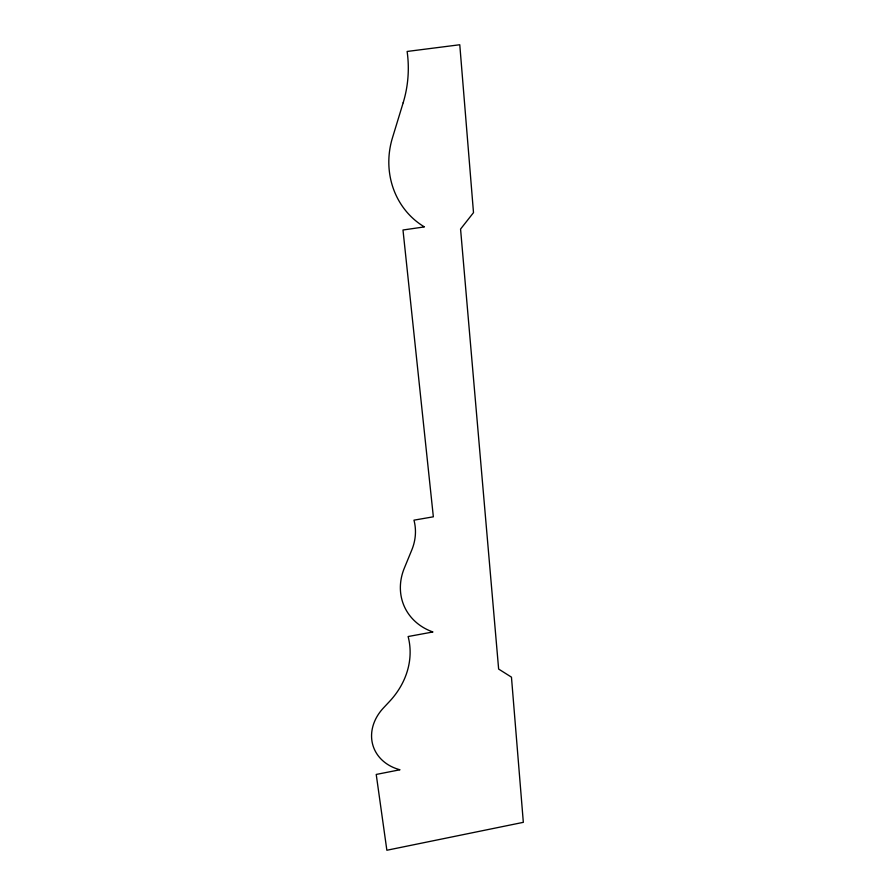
<?xml version="1.0" encoding="UTF-8"?>
<svg xmlns="http://www.w3.org/2000/svg" width="895" height="895" viewBox="0 0 895 895"><rect width="100%" height="100%" fill="white"/><g stroke="black" fill="none" stroke-linecap="round" stroke-linejoin="round"><path stroke-width="1.34" d="M403.164 102.768L392.457 137.83A79.14 74.319 -66 0 0 424.409 226.905L402.985 230.004L433.348 516.807L413.96 520.163A56.105 49.885 -18.4 0 1 411.789 549.989L404.316 568.168A60.2 51.955 -24.4 0 0 432.934 631.971L408.12 636.535A85.148 72.316 -15 0 1 389.459 701.535L383.463 707.934A48.24 39.525 -19.5 0 0 399.975 769.767L376.224 774.443L386.864 850.25L523.329 822.337L511.459 677.146L498.638 669.057L460.567 229.075L473.5 212.641L459.773 44.75L407.124 51.462A114.236 108.508 79.7 0 1 403.164 102.768"/></g></svg>
